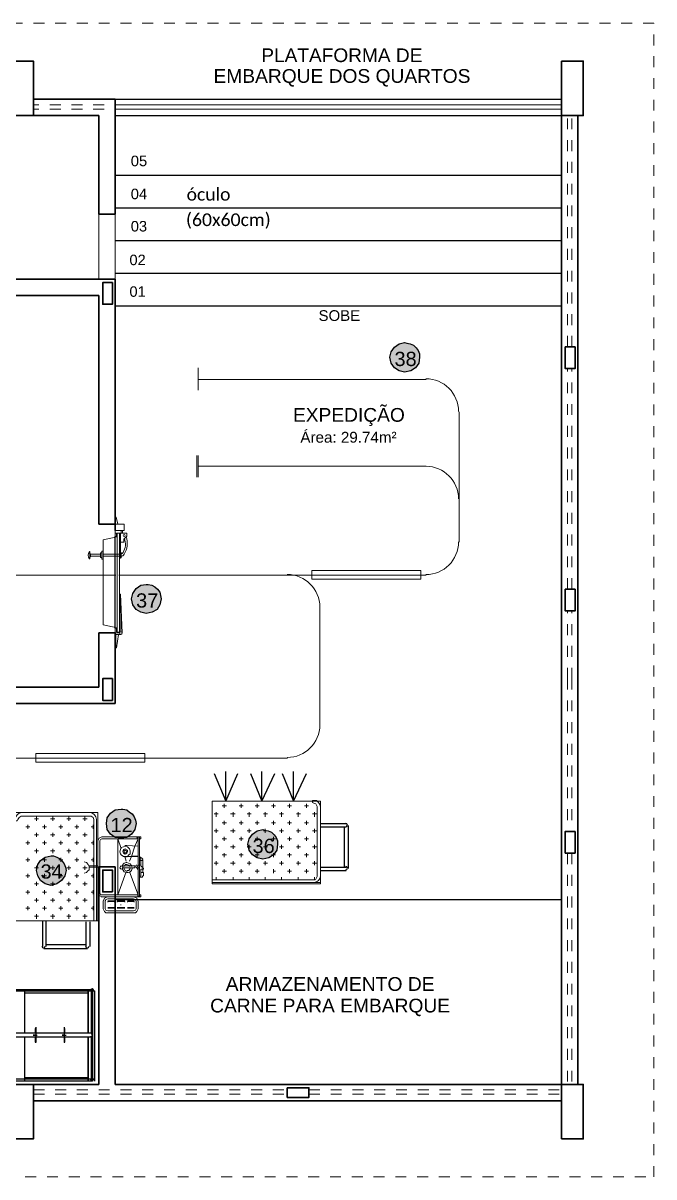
# Model space of a CAD drawing. Header units: millimetres. Extents: x 208330 to 208484, y 9278571 to 9278607.
# Drawn here: x 208419.1 to 208424.89, y 9278572.86 to 9278583.47 of the extents above; entities that cross this region are included whole.
import ezdxf

# ---------------------------------------------------------------- set-up
doc = ezdxf.new("R2010")
doc.units = ezdxf.units.MM
doc.header["$LTSCALE"] = 0.2
doc.header["$MEASUREMENT"] = 0
doc.linetypes.add('Dashed', pattern=[0.75, 0.5, -0.25])
doc.layers.add('A-COTAS', color=7, linetype='Continuous', lineweight=5, true_color=0xc70000)
for name, color, linetype, true_color in [('A-EQUIPAMENTOS', 7, 'Continuous', 0x7d7d7d), ('PDF_equip 1020', 7, 'Continuous', 0x7a7a7a), ('PDF_EQUIPAMENTOS', 7, 'Continuous', 0x7a7a7a), ('PDF_equipamentos inox', 7, 'Continuous', 0x7a7a7a), ('PDF_EquipInox', 7, 'Continuous', 0x7a7a7a)]:
    doc.layers.add(name, color=color, linetype=linetype, true_color=true_color)
for name, color, linetype, lineweight in [('A-ESQ-PORTAS', 2, 'Continuous', 18), ('A-ESTRUTURA', 164, 'Continuous', 30), ('A-PAREDE', 5, 'Continuous', 30), ('A-VISTA03', 3, 'Continuous', 9), ('A_PROJEÇÃO', 7, 'Dashed', 9)]:
    doc.layers.add(name, color=color, linetype=linetype, lineweight=lineweight)
doc.layers.add('A-PISO', color=251, linetype='Continuous')
doc.layers.add('PDF_Text', color=7, linetype='Continuous')
doc.styles.add('PDF Arial', font='arial.ttf')
doc.styles.add('PDF Calibri', font='calibri.ttf')

# ---------------------------------------------------------------- blocks, each defined once
blk = doc.blocks.new('porta frigorífica')
for p, q in [((-0.2351, 0.1018), (-0.2351, 0.1006)), ((-0.2351, 0.1006), (-0.1794, 0.1006)), ((-0.2192, 0.1006), (-0.2192, 0.0958)), ((-0.2192, 0.0958), (-0.1952, 0.0958)), ((-0.2148, 0.0958), (-0.2148, 0.0192)), ((-0.1995, 0.0958), (-0.1995, 0.0192)), ((-0.1952, 0.1006), (-0.1952, 0.0958)), ((-0.1794, 0.1019), (-0.1794, 0.1006)), ((-0.3256, 0), (0.3256, 0)), ((-0.2378, 0.0096), (-0.1766, 0.0096)), ((-0.2378, 0.0096), (-0.2378, 0)), ((-0.2252, 0.0192), (-0.1892, 0.0192)), ((-0.2252, 0.0192), (-0.2252, 0.0096)), ((-0.2148, 0), (-0.2148, -0.1344)), ((-0.1995, 0), (-0.1995, -0.1344)), ((-0.1892, 0.0192), (-0.1892, 0.0096)), ((-0.1766, 0.0096), (-0.1766, 0)), ((0.3256, 0), (0.349, -0.108)), ((-0.3256, 0), (-0.3488, -0.108)), ((-0.4991, -0.09), (-0.3962, -0.09)), ((-0.4991, -0.0996), (-0.4991, -0.09)), ((-0.4991, -0.0966), (-0.3962, -0.0966)), ((-0.4991, -0.0996), (-0.4442, -0.114)), ((-0.4442, -0.0966), (-0.4442, -0.1621)), ((-0.4442, -0.1621), (-0.3962, -0.1621)), ((-0.3962, -0.09), (-0.3962, -0.1621)), ((-0.3962, -0.0924), (0.3872, -0.0924)), ((-0.3962, -0.138), (-0.3776, -0.138)), ((-0.3962, -0.15), (-0.3776, -0.15)), ((-0.3777, -0.094), (-0.35, -0.094)), ((-0.3777, -0.094), (-0.3777, -0.1036)), ((-0.3777, -0.1036), (-0.35, -0.1036)), ((-0.3777, -0.108), (0.3825, -0.108)), ((-0.3777, -0.108), (-0.3777, -0.12)), ((-0.3776, -0.126), (-0.3776, -0.1824)), ((-0.3776, -0.126), (-0.2148, -0.126)), ((-0.3776, -0.1344), (-0.1856, -0.1344)), ((-0.3717, -0.126), (0.3765, -0.126)), ((-0.3313, -0.1584), (-0.3536, -0.1824)), ((-0.35, -0.09), (0.35, -0.09)), ((-0.35, -0.094), (-0.35, -0.1036)), ((-0.3313, -0.1584), (-0.3073, -0.1584)), ((-0.3073, -0.1344), (-0.3073, -0.1584)), ((-0.2294, -0.1344), (-0.2294, -0.138)), ((-0.2294, -0.138), (-0.1874, -0.138)), ((-0.1995, -0.126), (-0.1856, -0.126)), ((-0.1874, -0.1344), (-0.1874, -0.138)), ((-0.1856, -0.126), (-0.1856, -0.1344)), ((0.0905, -0.1275), (0.3854, -0.1275)), ((0.0905, -0.1275), (0.0905, -0.1334)), ((0.0905, -0.1334), (0.3869, -0.1467)), ((0.0905, -0.1334), (0.3787, -0.137)), ((0.3516, -0.094), (0.3516, -0.1036)), ((0.3516, -0.094), (0.3793, -0.094)), ((0.3516, -0.1036), (0.3793, -0.1036)), ((0.3825, -0.108), (0.3825, -0.12)), ((0.3872, -0.0924), (0.3872, -0.1268)), ((0.3872, -0.0924), (0.5009, -0.0924)), ((0.3984, -0.0984), (0.3984, -0.1387)), ((0.3984, -0.0984), (0.5009, -0.0984)), ((0.3984, -0.1183), (0.5009, -0.102)), ((0.5009, -0.102), (0.5009, -0.0924)), ((-0.3776, -0.1824), (-0.3536, -0.1824))]:
    blk.add_line(p, q)
for centre, radius in [((-0.3576, -0.1624), 0.00759), ((0.3886, -0.1369), 0.00995)]:
    blk.add_circle(centre, radius)
for centre, radius, start, end in [((-0.2327, 0.1018), 0.0024, 126.76665, 180), ((-0.2072, 0.0676), 0.045, 53.49204, 126.76665), ((-0.1818, 0.1019), 0.0024, 0, 53.49204), ((-0.3717, -0.12), 0.006, 180, 270), ((-0.2988, -0.0269), 0.1587, 251.5563, 302.08156), ((-0.2935, -0.0484), 0.1232, 249.60924, 301.73496), ((-0.2372, -0.1348), 0.0203, 294.8844, 349.35023), ((-0.2271, -0.1342), 0.0299, 294.8844, 352.7905), ((0.3765, -0.12), 0.006, 270, 0)]:
    blk.add_arc(centre, radius, start, end)
blk = doc.blocks.new('PILARETES')
at = {"layer": 'A-ESTRUTURA'}
for points in [[(-20.945, -2.035), (-20.855, -2.035), (-20.855, -2.235), (-20.945, -2.235)], [(-25.195, -2.626), (-25.105, -2.626), (-25.105, -2.826), (-25.195, -2.826)], [(-25.195, -4.853), (-25.105, -4.853), (-25.105, -5.053), (-25.195, -5.053)], [(-20.945, -5.675), (-20.855, -5.675), (-20.855, -5.875), (-20.945, -5.875)], [(-25.195, -7.079), (-25.105, -7.079), (-25.105, -7.279), (-25.195, -7.279)], [(-20.945, -7.635), (-20.855, -7.635), (-20.855, -7.435), (-20.945, -7.435)], [(-22.55, -9.435), (-22.55, -9.525), (-22.75, -9.525), (-22.75, -9.435)]]:
    blk.add_lwpolyline(points, close=True, dxfattribs=at)
blk = doc.blocks.new('galpao')
at = {"layer": 'A-EQUIPAMENTOS'}
blk.add_lwpolyline([(208300.913, 9278575.411), (208305.013, 9278575.411)], dxfattribs=at)
at = {"layer": 'A-ESTRUTURA'}
for points in [[(208299.963, 9278583.116), (208299.963, 9278582.616), (208300.163, 9278582.616), (208300.163, 9278583.116)], [(208305.013, 9278583.116), (208305.013, 9278582.616), (208305.213, 9278582.616), (208305.213, 9278583.116)], [(208299.963, 9278573.211), (208299.963, 9278573.711), (208300.163, 9278573.711), (208300.163, 9278573.211)], [(208305.013, 9278573.211), (208305.013, 9278573.711), (208305.213, 9278573.711), (208305.213, 9278573.211)]]:
    blk.add_lwpolyline(points, close=True, dxfattribs=at)
at = {"layer": 'A-PAREDE'}
for p, q in [((208300.913, 9278582.766), (208300.163, 9278582.766)), ((208300.913, 9278582.766), (208300.913, 9278582.616)), ((208300.763, 9278582.616), (208300.163, 9278582.616)), ((208300.763, 9278581.711), (208300.763, 9278582.616)), ((208300.913, 9278581.711), (208300.913, 9278582.616)), ((208300.913, 9278582.616), (208300.913, 9278582.616)), ((208305.013, 9278573.711), (208305.013, 9278582.616)), ((208305.163, 9278573.711), (208305.163, 9278582.616)), ((208300.763, 9278581.711), (208300.913, 9278581.711)), ((208300.913, 9278581.111), (208297.963, 9278581.111)), ((208300.913, 9278578.861), (208300.913, 9278581.111)), ((208300.763, 9278580.961), (208297.963, 9278580.961)), ((208300.763, 9278578.861), (208300.763, 9278580.961)), ((208300.913, 9278578.861), (208300.763, 9278578.861)), ((208300.763, 9278577.361), (208300.763, 9278577.861)), ((208300.913, 9278577.861), (208300.763, 9278577.861)), ((208300.913, 9278577.211), (208300.913, 9278577.861)), ((208300.763, 9278577.361), (208297.963, 9278577.361)), ((208300.913, 9278577.211), (208295.888, 9278577.211)), ((208300.763, 9278573.711), (208300.763, 9278575.711)), ((208300.913, 9278575.711), (208300.763, 9278575.711)), ((208300.913, 9278573.711), (208300.913, 9278575.711)), ((208300.763, 9278573.711), (208300.163, 9278573.711)), ((208305.013, 9278573.711), (208300.913, 9278573.711)), ((208305.013, 9278573.561), (208300.163, 9278573.561))]:
    blk.add_line(p, q, dxfattribs=at)
at = {"layer": 'A-PISO'}
for p, q in [((208300.913, 9278582.766), (208305.013, 9278582.766)), ((208300.913, 9278582.616), (208305.013, 9278582.616)), ((208300.913, 9278582.068), (208305.013, 9278582.068)), ((208300.913, 9278581.768), (208305.013, 9278581.768)), ((208300.913, 9278581.468), (208305.013, 9278581.468)), ((208300.913, 9278581.168), (208305.013, 9278581.168)), ((208300.913, 9278580.868), (208305.013, 9278580.868))]:
    blk.add_line(p, q, dxfattribs=at)
at = {"layer": 'A-VISTA03'}
for p, q in [((208300.763, 9278581.111), (208300.763, 9278581.711)), ((208300.913, 9278581.111), (208300.913, 9278581.711))]:
    blk.add_line(p, q, dxfattribs=at)
blk.add_lwpolyline([(208305.013, 9278582.716), (208300.913, 9278582.716), (208300.913, 9278582.676), (208305.013, 9278582.676)], close=True, dxfattribs=at)
at = {"layer": 'A_PROJEÇÃO'}
for p, q in [((208305.013, 9278582.716), (208300.163, 9278582.716)), ((208305.013, 9278582.676), (208300.163, 9278582.676)), ((208305.068, 9278580.49), (208305.068, 9278582.616)), ((208305.108, 9278580.49), (208305.108, 9278582.616)), ((208305.068, 9278578.264), (208305.068, 9278580.29)), ((208305.108, 9278578.264), (208305.108, 9278580.29)), ((208305.068, 9278577.441), (208305.068, 9278578.064)), ((208305.108, 9278577.441), (208305.108, 9278578.064)), ((208305.068, 9278577.441), (208305.068, 9278576.037)), ((208305.108, 9278577.441), (208305.108, 9278576.037)), ((208305.068, 9278575.837), (208305.068, 9278573.711)), ((208305.108, 9278575.837), (208305.108, 9278573.711)), ((208300.163, 9278573.661), (208302.494, 9278573.661)), ((208300.163, 9278573.621), (208302.494, 9278573.621)), ((208302.694, 9278573.661), (208305.013, 9278573.661)), ((208302.694, 9278573.621), (208305.013, 9278573.621))]:
    blk.add_line(p, q, dxfattribs=at)
blk.add_lwpolyline([(208305.863, 9278583.466), (208279.288, 9278583.466), (208279.288, 9278572.861), (208305.863, 9278572.861)], close=True, dxfattribs=at)
at = {"layer": 'A-COTAS', "xscale": -1}
blk.add_blockref('PILARETES', (208279.944, 9278583.116), dxfattribs=at)
at = {"layer": 'A-ESQ-PORTAS', "xscale": -1.200000000000003, "yscale": 1.200000000000003, "zscale": 1.2, "rotation": 90}
blk.add_blockref('porta frigorífica', (208300.802, 9278578.326), dxfattribs=at)
blk = doc.blocks.new('ARQ GALPAO TGOV')
at = {"layer": 'PDF_Text', "true_color": 0xed1f24}
h = blk.add_hatch(color=240, dxfattribs=at)
h.dxf.hatch_style = 1
h.paths.add_polyline_path([(-11.765, -4.352), (-11.771, -4.408), (-11.802, -4.451), (-11.845, -4.482), (-11.895, -4.488), (-11.951, -4.482), (-11.994, -4.451), (-12.025, -4.408), (-12.031, -4.352), (-12.025, -4.303), (-11.994, -4.26), (-11.951, -4.235), (-11.895, -4.223), (-11.883, -4.223), (-11.845, -4.229), (-11.821, -4.247), (-11.796, -4.266), (-11.777, -4.291), (-11.765, -4.321)])
h.paths.add_polyline_path([(-9.779, -1.199), (-9.791, -1.255), (-9.816, -1.298), (-9.859, -1.323), (-9.915, -1.335), (-9.964, -1.323), (-10.008, -1.298), (-10.039, -1.255), (-10.051, -1.199), (-10.039, -1.15), (-10.008, -1.107), (-9.964, -1.076), (-9.915, -1.07), (-9.896, -1.07), (-9.865, -1.076), (-9.835, -1.094), (-9.81, -1.113), (-9.797, -1.138), (-9.785, -1.168)])
h.paths.add_polyline_path([(-8.847, -3.932), (-8.859, -3.981), (-8.884, -4.025), (-8.927, -4.056), (-8.983, -4.068), (-9.032, -4.056), (-9.076, -4.025), (-9.107, -3.981), (-9.119, -3.932), (-9.107, -3.876), (-9.076, -3.839), (-9.032, -3.808), (-8.983, -3.796), (-8.964, -3.796), (-8.934, -3.808), (-8.903, -3.821), (-8.878, -3.839), (-8.859, -3.87), (-8.847, -3.895)])
h.paths.add_polyline_path([(-7.734, -3.029), (-7.747, -3.079), (-7.777, -3.122), (-7.821, -3.153), (-7.87, -3.165), (-7.926, -3.153), (-7.969, -3.122), (-7.994, -3.079), (-8.006, -3.029), (-7.994, -2.974), (-7.969, -2.937), (-7.926, -2.906), (-7.87, -2.893), (-7.852, -2.893), (-7.821, -2.906), (-7.796, -2.918), (-7.771, -2.937), (-7.753, -2.968), (-7.74, -2.998)])
h.paths.add_polyline_path([(-7.073, -2.522), (-7.085, -2.572), (-7.11, -2.615), (-7.153, -2.646), (-7.209, -2.658), (-7.264, -2.646), (-7.301, -2.615), (-7.332, -2.572), (-7.345, -2.522), (-7.332, -2.473), (-7.301, -2.43), (-7.264, -2.399), (-7.209, -2.386), (-7.19, -2.386), (-7.159, -2.399), (-7.128, -2.411), (-7.11, -2.436), (-7.091, -2.461), (-7.079, -2.492)])
h.paths.add_polyline_path([(-6.522, -1.323), (-6.529, -1.372), (-6.56, -1.416), (-6.603, -1.447), (-6.658, -1.459), (-6.708, -1.447), (-6.751, -1.416), (-6.782, -1.372), (-6.794, -1.323), (-6.782, -1.267), (-6.751, -1.224), (-6.708, -1.199), (-6.658, -1.187), (-6.64, -1.187), (-6.609, -1.193), (-6.578, -1.212), (-6.553, -1.23), (-6.535, -1.261), (-6.522, -1.286)])
h.paths.add_polyline_path([(-6.226, -2.102), (-6.238, -2.158), (-6.263, -2.201), (-6.306, -2.232), (-6.362, -2.238), (-6.411, -2.232), (-6.454, -2.201), (-6.485, -2.158), (-6.498, -2.102), (-6.485, -2.053), (-6.454, -2.009), (-6.411, -1.985), (-6.362, -1.972), (-6.343, -1.972), (-6.312, -1.978), (-6.281, -1.997), (-6.257, -2.015), (-6.238, -2.04), (-6.226, -2.071)])
h.paths.add_polyline_path([(-5.453, -1.638), (-5.459, -1.694), (-5.49, -1.737), (-5.533, -1.762), (-5.589, -1.774), (-5.638, -1.762), (-5.682, -1.737), (-5.713, -1.694), (-5.719, -1.638), (-5.713, -1.589), (-5.682, -1.546), (-5.638, -1.515), (-5.589, -1.502), (-5.57, -1.509), (-5.539, -1.515), (-5.509, -1.527), (-5.484, -1.552), (-5.465, -1.577), (-5.453, -1.607)])
h.paths.add_polyline_path([(-6.127, -4.117), (-6.133, -4.167), (-6.164, -4.21), (-6.207, -4.241), (-6.263, -4.253), (-6.312, -4.241), (-6.356, -4.21), (-6.386, -4.167), (-6.399, -4.117), (-6.386, -4.068), (-6.356, -4.025), (-6.312, -3.994), (-6.263, -3.981), (-6.244, -3.981), (-6.213, -3.994), (-6.182, -4.006), (-6.158, -4.031), (-6.139, -4.056), (-6.127, -4.087)])
h.paths.add_polyline_path([(-4.099, -3.697), (-4.111, -3.753), (-4.142, -3.796), (-4.185, -3.821), (-4.235, -3.833), (-4.291, -3.821), (-4.334, -3.796), (-4.365, -3.753), (-4.371, -3.697), (-4.365, -3.648), (-4.334, -3.604), (-4.291, -3.573), (-4.235, -3.561), (-4.223, -3.567), (-4.185, -3.573), (-4.161, -3.586), (-4.136, -3.611), (-4.117, -3.635), (-4.105, -3.666)])
h.paths.add_polyline_path([(-2.949, -2.93), (-2.955, -2.986), (-2.986, -3.029), (-3.029, -3.06), (-3.085, -3.066), (-3.134, -3.06), (-3.178, -3.029), (-3.209, -2.986), (-3.221, -2.93), (-3.209, -2.881), (-3.178, -2.838), (-3.134, -2.813), (-3.085, -2.801), (-3.066, -2.801), (-3.036, -2.807), (-3.005, -2.825), (-2.98, -2.844), (-2.961, -2.869), (-2.949, -2.9)])
h.paths.add_polyline_path([(-3.122, -3.889), (-3.134, -3.944), (-3.159, -3.988), (-3.202, -4.012), (-3.258, -4.025), (-3.308, -4.012), (-3.351, -3.988), (-3.382, -3.944), (-3.394, -3.889), (-3.382, -3.839), (-3.351, -3.796), (-3.308, -3.765), (-3.258, -3.759), (-3.24, -3.759), (-3.209, -3.765), (-3.178, -3.777), (-3.153, -3.802), (-3.141, -3.827), (-3.128, -3.858)])
h.paths.add_polyline_path([(-1.768, -2.145), (-1.781, -2.195), (-1.805, -2.238), (-1.849, -2.269), (-1.904, -2.281), (-1.954, -2.269), (-1.997, -2.238), (-2.028, -2.195), (-2.04, -2.145), (-2.028, -2.09), (-1.997, -2.046), (-1.954, -2.022), (-1.904, -2.009), (-1.886, -2.009), (-1.855, -2.022), (-1.824, -2.034), (-1.799, -2.053), (-1.781, -2.083), (-1.774, -2.108)])
h.paths.add_polyline_path([(-0.519, -2.893), (-0.532, -2.949), (-0.556, -2.992), (-0.6, -3.023), (-0.655, -3.029), (-0.711, -3.023), (-0.754, -2.992), (-0.779, -2.949), (-0.791, -2.893), (-0.779, -2.844), (-0.754, -2.801), (-0.711, -2.776), (-0.655, -2.764), (-0.637, -2.764), (-0.606, -2.77), (-0.575, -2.788), (-0.556, -2.807), (-0.538, -2.832), (-0.526, -2.862)])
h.paths.add_polyline_path([(0.117, -2.924), (0.105, -2.98), (0.074, -3.023), (0.031, -3.048), (-0.019, -3.06), (-0.074, -3.048), (-0.117, -3.023), (-0.142, -2.98), (-0.155, -2.924), (-0.142, -2.875), (-0.117, -2.832), (-0.074, -2.801), (-0.019, -2.794), (0, -2.794), (0.031, -2.801), (0.056, -2.813), (0.08, -2.838), (0.099, -2.862), (0.111, -2.893)])
h.paths.add_polyline_path([(0.117, -2.257), (0.105, -2.306), (0.074, -2.349), (0.031, -2.38), (-0.019, -2.386), (-0.074, -2.38), (-0.117, -2.349), (-0.142, -2.306), (-0.155, -2.257), (-0.142, -2.201), (-0.117, -2.158), (-0.074, -2.133), (-0.019, -2.121), (0, -2.121), (0.031, -2.127), (0.056, -2.145), (0.08, -2.164), (0.099, -2.189), (0.111, -2.219)])
h.paths.add_polyline_path([(0.569, -1.07), (0.556, -1.125), (0.532, -1.168), (0.488, -1.193), (0.433, -1.206), (0.377, -1.193), (0.34, -1.168), (0.309, -1.125), (0.297, -1.07), (0.309, -1.02), (0.34, -0.977), (0.377, -0.946), (0.433, -0.94), (0.451, -0.94), (0.482, -0.946), (0.513, -0.964), (0.532, -0.983), (0.55, -1.008), (0.563, -1.039)])
h.paths.add_polyline_path([(1.28, -1.385), (1.274, -1.434), (1.243, -1.478), (1.199, -1.509), (1.144, -1.521), (1.094, -1.509), (1.051, -1.478), (1.02, -1.434), (1.008, -1.385), (1.02, -1.329), (1.051, -1.286), (1.094, -1.261), (1.144, -1.249), (1.162, -1.249), (1.193, -1.255), (1.224, -1.274), (1.249, -1.292), (1.267, -1.317), (1.28, -1.348)])
h.paths.add_polyline_path([(1.855, -1.651), (1.849, -1.706), (1.818, -1.75), (1.774, -1.774), (1.719, -1.787), (1.669, -1.774), (1.626, -1.75), (1.595, -1.706), (1.589, -1.651), (1.595, -1.601), (1.626, -1.558), (1.669, -1.527), (1.719, -1.515), (1.737, -1.521), (1.768, -1.527), (1.799, -1.539), (1.824, -1.564), (1.842, -1.589), (1.855, -1.62)])
h.paths.add_polyline_path([(2.856, -2.189), (2.844, -2.244), (2.813, -2.287), (2.77, -2.312), (2.72, -2.325), (2.665, -2.312), (2.621, -2.287), (2.59, -2.244), (2.584, -2.189), (2.59, -2.139), (2.621, -2.096), (2.665, -2.065), (2.72, -2.059), (2.733, -2.059), (2.77, -2.065), (2.794, -2.077), (2.819, -2.102), (2.838, -2.127), (2.85, -2.158)])
h.paths.add_polyline_path([(0.866, -4.074), (0.859, -4.13), (0.828, -4.173), (0.785, -4.204), (0.736, -4.21), (0.68, -4.204), (0.637, -4.173), (0.606, -4.13), (0.6, -4.074), (0.606, -4.025), (0.637, -3.981), (0.68, -3.951), (0.736, -3.944), (0.748, -3.944), (0.779, -3.951), (0.81, -3.969), (0.835, -3.988), (0.853, -4.012), (0.866, -4.043)])
h.paths.add_polyline_path([(-0.76, -4.031), (-0.773, -4.08), (-0.798, -4.124), (-0.841, -4.155), (-0.896, -4.161), (-0.952, -4.155), (-0.995, -4.124), (-1.02, -4.08), (-1.032, -4.031), (-1.02, -3.975), (-0.995, -3.932), (-0.952, -3.907), (-0.896, -3.895), (-0.878, -3.895), (-0.847, -3.901), (-0.816, -3.92), (-0.798, -3.938), (-0.779, -3.963), (-0.767, -3.994)])
h.paths.add_polyline_path([(1.904, -3.172), (1.898, -3.227), (1.867, -3.27), (1.824, -3.295), (1.768, -3.308), (1.719, -3.295), (1.675, -3.27), (1.645, -3.227), (1.632, -3.172), (1.645, -3.122), (1.675, -3.079), (1.719, -3.048), (1.768, -3.042), (1.787, -3.042), (1.818, -3.048), (1.849, -3.06), (1.873, -3.085), (1.892, -3.11), (1.904, -3.141)])
h.paths.add_polyline_path([(2.937, -3.19), (2.924, -3.24), (2.893, -3.283), (2.85, -3.314), (2.801, -3.32), (2.745, -3.314), (2.702, -3.283), (2.671, -3.24), (2.665, -3.19), (2.671, -3.134), (2.702, -3.091), (2.745, -3.066), (2.801, -3.054), (2.813, -3.054), (2.85, -3.06), (2.875, -3.079), (2.9, -3.097), (2.918, -3.122), (2.93, -3.153)])
h.paths.add_polyline_path([(4.136, -3.283), (4.13, -3.338), (4.099, -3.382), (4.056, -3.407), (4, -3.419), (3.951, -3.407), (3.907, -3.382), (3.876, -3.338), (3.864, -3.283), (3.876, -3.233), (3.907, -3.19), (3.951, -3.159), (4, -3.153), (4.019, -3.153), (4.049, -3.159), (4.08, -3.172), (4.105, -3.196), (4.124, -3.221), (4.136, -3.252)])
h.paths.add_polyline_path([(4.216, -2.485), (4.204, -2.541), (4.179, -2.584), (4.136, -2.609), (4.08, -2.621), (4.031, -2.609), (3.988, -2.584), (3.957, -2.541), (3.944, -2.485), (3.957, -2.436), (3.988, -2.393), (4.031, -2.362), (4.08, -2.355), (4.099, -2.355), (4.13, -2.362), (4.161, -2.374), (4.185, -2.399), (4.204, -2.424), (4.21, -2.454)])
h.paths.add_polyline_path([(3.505, -3.413), (3.493, -3.462), (3.462, -3.505), (3.419, -3.536), (3.369, -3.543), (3.314, -3.536), (3.27, -3.505), (3.246, -3.462), (3.233, -3.413), (3.246, -3.357), (3.27, -3.314), (3.314, -3.289), (3.369, -3.277), (3.388, -3.277), (3.419, -3.283), (3.444, -3.301), (3.468, -3.32), (3.487, -3.345), (3.499, -3.376)])
h.paths.add_polyline_path([(4.056, -3.981), (4.049, -4.037), (4.019, -4.08), (3.975, -4.111), (3.926, -4.117), (3.87, -4.111), (3.827, -4.08), (3.796, -4.037), (3.79, -3.981), (3.796, -3.932), (3.827, -3.889), (3.87, -3.858), (3.926, -3.852), (3.938, -3.852), (3.969, -3.858), (4, -3.876), (4.025, -3.895), (4.043, -3.92), (4.056, -3.951)])
h.paths.add_polyline_path([(4.717, -3.481), (4.705, -3.536), (4.674, -3.58), (4.631, -3.611), (4.581, -3.617), (4.526, -3.611), (4.482, -3.58), (4.451, -3.536), (4.445, -3.481), (4.451, -3.431), (4.482, -3.388), (4.526, -3.363), (4.581, -3.351), (4.594, -3.351), (4.631, -3.357), (4.655, -3.376), (4.68, -3.394), (4.699, -3.419), (4.711, -3.45)])
h.paths.add_polyline_path([(5.509, -3.957), (5.502, -4.006), (5.471, -4.049), (5.428, -4.08), (5.373, -4.087), (5.323, -4.08), (5.28, -4.049), (5.249, -4.006), (5.236, -3.957), (5.249, -3.901), (5.28, -3.858), (5.323, -3.833), (5.373, -3.821), (5.391, -3.821), (5.422, -3.827), (5.453, -3.845), (5.478, -3.864), (5.496, -3.889), (5.509, -3.92)])
h.paths.add_polyline_path([(5.539, -2.825), (5.527, -2.881), (5.502, -2.924), (5.459, -2.955), (5.403, -2.961), (5.354, -2.955), (5.311, -2.924), (5.28, -2.881), (5.267, -2.825), (5.28, -2.776), (5.311, -2.733), (5.354, -2.702), (5.403, -2.696), (5.422, -2.696), (5.453, -2.702), (5.484, -2.72), (5.509, -2.739), (5.521, -2.764), (5.533, -2.794)])
h.paths.add_polyline_path([(7.029, -3.666), (7.023, -3.722), (6.992, -3.765), (6.949, -3.79), (6.9, -3.802), (6.844, -3.79), (6.801, -3.765), (6.77, -3.722), (6.764, -3.666), (6.77, -3.617), (6.801, -3.573), (6.844, -3.543), (6.9, -3.536), (6.912, -3.536), (6.943, -3.543), (6.974, -3.555), (6.998, -3.58), (7.017, -3.604), (7.029, -3.635)])
h.paths.add_polyline_path([(7.74, -2.362), (7.728, -2.411), (7.697, -2.454), (7.654, -2.485), (7.604, -2.498), (7.549, -2.485), (7.505, -2.454), (7.481, -2.411), (7.468, -2.362), (7.481, -2.306), (7.505, -2.269), (7.549, -2.238), (7.604, -2.226), (7.623, -2.226), (7.654, -2.238), (7.679, -2.25), (7.703, -2.275), (7.722, -2.3), (7.734, -2.331)])
h.paths.add_polyline_path([(6.794, -1.904), (6.782, -1.954), (6.757, -1.997), (6.714, -2.028), (6.658, -2.04), (6.609, -2.028), (6.566, -1.997), (6.535, -1.954), (6.522, -1.904), (6.535, -1.849), (6.566, -1.805), (6.609, -1.781), (6.658, -1.768), (6.677, -1.768), (6.708, -1.774), (6.739, -1.793), (6.764, -1.811), (6.782, -1.842), (6.794, -1.867)])
h.paths.add_polyline_path([(8.383, -1.929), (8.371, -1.985), (8.34, -2.028), (8.297, -2.059), (8.247, -2.065), (8.192, -2.059), (8.148, -2.028), (8.117, -1.985), (8.111, -1.929), (8.117, -1.879), (8.148, -1.836), (8.192, -1.805), (8.247, -1.799), (8.26, -1.799), (8.297, -1.805), (8.322, -1.824), (8.346, -1.842), (8.365, -1.867), (8.377, -1.898)])
h.paths.add_polyline_path([(9.682, -2.121), (9.675, -2.176), (9.645, -2.219), (9.601, -2.244), (9.546, -2.257), (9.496, -2.244), (9.453, -2.219), (9.422, -2.176), (9.41, -2.121), (9.422, -2.071), (9.453, -2.028), (9.496, -1.997), (9.546, -1.985), (9.564, -1.991), (9.595, -1.997), (9.626, -2.009), (9.651, -2.034), (9.669, -2.059), (9.682, -2.09)])
h.paths.add_polyline_path([(-2.481, -1.546), (-2.487, -1.601), (-2.518, -1.645), (-2.561, -1.669), (-2.617, -1.682), (-2.666, -1.669), (-2.709, -1.645), (-2.74, -1.601), (-2.753, -1.546), (-2.74, -1.496), (-2.709, -1.453), (-2.666, -1.422), (-2.617, -1.41), (-2.598, -1.416), (-2.567, -1.422), (-2.536, -1.434), (-2.512, -1.459), (-2.493, -1.484), (-2.481, -1.515)])
h.paths.add_polyline_path([(8.612, 0.136), (8.6, 0.08), (8.575, 0.037), (8.532, 0.012), (8.476, 0), (8.427, 0.012), (8.383, 0.037), (8.352, 0.08), (8.34, 0.136), (8.352, 0.185), (8.383, 0.229), (8.427, 0.26), (8.476, 0.266), (8.495, 0.266), (8.526, 0.26), (8.556, 0.247), (8.581, 0.223), (8.6, 0.198), (8.606, 0.167)])
h.paths.add_polyline_path([(10.986, 2.355), (10.98, 2.3), (10.949, 2.257), (10.906, 2.232), (10.85, 2.219), (10.801, 2.232), (10.757, 2.257), (10.726, 2.3), (10.714, 2.355), (10.726, 2.405), (10.757, 2.448), (10.801, 2.479), (10.85, 2.492), (10.869, 2.485), (10.9, 2.479), (10.93, 2.467), (10.955, 2.442), (10.974, 2.417), (10.986, 2.386)])
h.paths.add_polyline_path([(-4.192, -2.343), (-4.204, -2.399), (-4.229, -2.442), (-4.272, -2.473), (-4.328, -2.479), (-4.383, -2.473), (-4.42, -2.442), (-4.451, -2.399), (-4.464, -2.343), (-4.451, -2.294), (-4.42, -2.25), (-4.383, -2.219), (-4.328, -2.213), (-4.309, -2.213), (-4.278, -2.219), (-4.247, -2.238), (-4.229, -2.257), (-4.21, -2.281), (-4.198, -2.312)])
h.paths.add_polyline_path([(-10.665, -2.458), (-10.677, -2.513), (-10.708, -2.556), (-10.751, -2.581), (-10.801, -2.594), (-10.856, -2.581), (-10.9, -2.556), (-10.93, -2.513), (-10.937, -2.458), (-10.93, -2.408), (-10.9, -2.365), (-10.856, -2.334), (-10.801, -2.321), (-10.788, -2.328), (-10.751, -2.334), (-10.726, -2.346), (-10.702, -2.371), (-10.683, -2.396), (-10.671, -2.427)])
h.paths.add_polyline_path([(-9.682, -2.569), (-9.694, -2.618), (-9.719, -2.662), (-9.762, -2.692), (-9.818, -2.705), (-9.873, -2.692), (-9.917, -2.662), (-9.941, -2.618), (-9.954, -2.569), (-9.941, -2.513), (-9.917, -2.47), (-9.873, -2.445), (-9.818, -2.433), (-9.799, -2.433), (-9.768, -2.445), (-9.737, -2.458), (-9.719, -2.476), (-9.7, -2.507), (-9.688, -2.532)])
h.paths.add_polyline_path([(-11.666, -3.026), (-11.679, -3.076), (-11.709, -3.119), (-11.753, -3.15), (-11.802, -3.162), (-11.858, -3.15), (-11.901, -3.119), (-11.926, -3.076), (-11.938, -3.026), (-11.926, -2.971), (-11.901, -2.934), (-11.858, -2.903), (-11.802, -2.89), (-11.784, -2.89), (-11.753, -2.903), (-11.728, -2.915), (-11.703, -2.934), (-11.685, -2.964), (-11.672, -2.995)])
h.paths.add_polyline_path([(-4.68, -1.626), (-4.686, -1.682), (-4.717, -1.725), (-4.76, -1.75), (-4.816, -1.762), (-4.866, -1.75), (-4.909, -1.725), (-4.94, -1.682), (-4.946, -1.626), (-4.94, -1.577), (-4.909, -1.533), (-4.866, -1.502), (-4.816, -1.49), (-4.798, -1.496), (-4.767, -1.502), (-4.736, -1.515), (-4.711, -1.539), (-4.692, -1.564), (-4.68, -1.595)])
h.paths.add_polyline_path([(-8.241, 0.223), (-8.247, 0.167), (-8.278, 0.13), (-8.322, 0.099), (-8.377, 0.087), (-8.427, 0.099), (-8.47, 0.13), (-8.501, 0.167), (-8.513, 0.223), (-8.501, 0.272), (-8.47, 0.315), (-8.427, 0.346), (-8.377, 0.359), (-8.359, 0.352), (-8.328, 0.346), (-8.297, 0.334), (-8.272, 0.309), (-8.254, 0.284), (-8.241, 0.253)])
at = {"layer": 'PDF_equip 1020', "lineweight": 9}
blk.add_lwpolyline([(7.462, -1.286), (8.464, -1.286), (8.464, -1.366), (7.462, -1.366)], close=True, dxfattribs=at)
at = {"layer": 'PDF_EQUIPAMENTOS', "lineweight": 5}
for points in [[(8.952, 2.257), (8.952, 2.053)], [(11.048, 2.151), (8.958, 2.151)], [(11.351, 0.655), (11.351, 1.855)], [(8.94, 1.453), (8.94, 1.255)], [(8.952, 1.453), (8.952, 1.255)], [(11.048, 1.354), (8.958, 1.354)], [(8.198, 0.352), (6.529, 0.352)], [(8.223, 0.352), (9.774, 0.352), (11.048, 0.352)], [(10.071, -1.026), (10.071, 0.056)], [(7.172, -1.329), (9.774, -1.329)], [(9.082, -2.448), (10.015, -2.448), (10.034, -2.442), (10.046, -2.417), (10.046, -1.774), (10.034, -1.75), (10.015, -1.743), (10.003, -1.737), (10.003, -1.731), (10.003, -1.719), (10.015, -1.719), (10.04, -1.719), (10.059, -1.737), (10.071, -1.756), (10.077, -1.781)], [(10.077, -2.485), (9.082, -2.485), (9.082, -1.725)], [(10.003, -1.725), (9.082, -1.725), (10.077, -1.725), (10.077, -1.762)], [(10.034, -1.725), (10.077, -1.725), (10.077, -2.485), (9.088, -2.485)], [(9.212, -1.768), (9.175, -1.768)], [(9.193, -1.787), (9.193, -1.75)], [(9.366, -1.768), (9.329, -1.768)], [(9.348, -1.787), (9.348, -1.75)], [(9.515, -1.768), (9.478, -1.768)], [(9.496, -1.787), (9.496, -1.75)], [(9.663, -1.768), (9.626, -1.768)], [(9.645, -1.787), (9.645, -1.75)], [(9.811, -1.768), (9.774, -1.768)], [(9.793, -1.787), (9.793, -1.75)], [(9.966, -1.768), (9.929, -1.768)], [(9.947, -1.787), (9.947, -1.75)], [(7.271, -1.873), (7.271, -1.83), (8.031, -1.83), (8.031, -2.819)], [(8.031, -1.83), (8.031, -2.825), (7.271, -2.825)], [(7.994, -2.825), (7.994, -1.892), (7.988, -1.873), (7.969, -1.861), (7.326, -1.861), (7.308, -1.873), (7.295, -1.892), (7.289, -1.904), (7.283, -1.904), (7.277, -1.904), (7.271, -1.892), (7.277, -1.867), (7.289, -1.849), (7.308, -1.836), (7.332, -1.83)], [(7.487, -1.886), (7.45, -1.886)], [(7.468, -1.904), (7.468, -1.867)], [(7.635, -1.886), (7.598, -1.886)], [(7.617, -1.904), (7.617, -1.867)], [(7.784, -1.886), (7.747, -1.886)], [(7.765, -1.904), (7.765, -1.867)], [(7.932, -1.886), (7.895, -1.886)], [(7.913, -1.904), (7.913, -1.867)], [(8.019, -1.892), (8.012, -1.867), (8, -1.849), (7.981, -1.836), (7.957, -1.83)], [(8.019, -1.83), (7.988, -1.83)], [(8.019, -1.892), (8.019, -2.819), (8.019, -1.892)], [(9.138, -1.842), (9.1, -1.842)], [(9.119, -1.867), (9.119, -1.824)], [(9.193, -1.941), (9.193, -1.904)], [(9.292, -1.842), (9.249, -1.842)], [(9.274, -1.867), (9.274, -1.824)], [(9.348, -1.941), (9.348, -1.904)], [(9.441, -1.842), (9.403, -1.842)], [(9.422, -1.867), (9.422, -1.824)], [(9.496, -1.941), (9.496, -1.904)], [(9.589, -1.842), (9.552, -1.842)], [(9.57, -1.867), (9.57, -1.824)], [(9.645, -1.941), (9.645, -1.904)], [(9.737, -1.842), (9.7, -1.842)], [(9.719, -1.867), (9.719, -1.824)], [(9.793, -1.941), (9.793, -1.904)], [(9.892, -1.842), (9.855, -1.842)], [(9.873, -1.867), (9.873, -1.824)], [(9.947, -1.941), (9.947, -1.904)], [(10.04, -1.842), (10.003, -1.842)], [(10.022, -1.867), (10.022, -1.824)], [(7.407, -1.96), (7.369, -1.96)], [(7.388, -1.978), (7.388, -1.941)], [(7.561, -1.96), (7.524, -1.96)], [(7.543, -1.978), (7.543, -1.941)], [(7.709, -1.96), (7.672, -1.96)], [(7.691, -1.978), (7.691, -1.941)], [(7.858, -1.96), (7.821, -1.96)], [(7.839, -1.978), (7.839, -1.941)], [(7.994, -1.96), (7.969, -1.96)], [(7.988, -1.978), (7.988, -1.941)], [(9.138, -1.997), (9.1, -1.997)], [(9.119, -2.015), (9.119, -1.978)], [(9.212, -1.923), (9.175, -1.923)], [(9.292, -1.997), (9.249, -1.997)], [(9.274, -2.015), (9.274, -1.978)], [(9.366, -1.923), (9.329, -1.923)], [(9.441, -1.997), (9.403, -1.997)], [(9.422, -2.015), (9.422, -1.978)], [(9.515, -1.923), (9.478, -1.923)], [(9.589, -1.997), (9.552, -1.997)], [(9.57, -2.015), (9.57, -1.978)], [(9.663, -1.923), (9.626, -1.923)], [(9.737, -1.997), (9.7, -1.997)], [(9.719, -2.015), (9.719, -1.978)], [(9.811, -1.923), (9.774, -1.923)], [(9.892, -1.997), (9.855, -1.997)], [(9.873, -2.015), (9.873, -1.978)], [(9.966, -1.923), (9.929, -1.923)], [(10.04, -1.997), (10.003, -1.997)], [(10.022, -2.015), (10.022, -1.978)], [(7.407, -2.108), (7.369, -2.108)], [(7.388, -2.127), (7.388, -2.09)], [(7.487, -2.034), (7.45, -2.034)], [(7.468, -2.053), (7.468, -2.015)], [(7.561, -2.108), (7.524, -2.108)], [(7.543, -2.127), (7.543, -2.09)], [(7.635, -2.034), (7.598, -2.034)], [(7.617, -2.053), (7.617, -2.015)], [(7.709, -2.108), (7.672, -2.108)], [(7.691, -2.127), (7.691, -2.09)], [(7.784, -2.034), (7.747, -2.034)], [(7.765, -2.053), (7.765, -2.015)], [(7.858, -2.108), (7.821, -2.108)], [(7.839, -2.127), (7.839, -2.09)], [(7.932, -2.034), (7.895, -2.034)], [(7.913, -2.053), (7.913, -2.015)], [(7.994, -2.108), (7.969, -2.108)], [(7.988, -2.127), (7.988, -2.09)], [(8.019, -2.102), (8.019, -2.059)], [(8.049, -2.158), (8.049, -2.108)], [(9.212, -2.071), (9.175, -2.071)], [(9.193, -2.09), (9.193, -2.053)], [(9.366, -2.071), (9.329, -2.071)], [(9.348, -2.09), (9.348, -2.053)], [(9.515, -2.071), (9.478, -2.071)], [(9.496, -2.09), (9.496, -2.053)], [(9.663, -2.071), (9.626, -2.071)], [(9.645, -2.09), (9.645, -2.053)], [(9.811, -2.071), (9.774, -2.071)], [(9.793, -2.09), (9.793, -2.053)], [(9.966, -2.071), (9.929, -2.071)], [(9.947, -2.09), (9.947, -2.053)], [(7.487, -2.182), (7.45, -2.182)], [(7.468, -2.201), (7.468, -2.164)], [(7.635, -2.182), (7.598, -2.182)], [(7.617, -2.201), (7.617, -2.164)], [(7.784, -2.182), (7.747, -2.182)], [(7.765, -2.201), (7.765, -2.164)], [(7.932, -2.182), (7.895, -2.182)], [(7.913, -2.201), (7.913, -2.164)], [(9.138, -2.145), (9.1, -2.145)], [(9.119, -2.164), (9.119, -2.127)], [(9.212, -2.219), (9.175, -2.219)], [(9.193, -2.238), (9.193, -2.201)], [(9.292, -2.145), (9.249, -2.145)], [(9.274, -2.164), (9.274, -2.127)], [(9.366, -2.219), (9.329, -2.219)], [(9.348, -2.238), (9.348, -2.201)], [(9.441, -2.145), (9.403, -2.145)], [(9.422, -2.164), (9.422, -2.127)], [(9.515, -2.219), (9.478, -2.219)], [(9.496, -2.238), (9.496, -2.201)], [(9.589, -2.145), (9.552, -2.145)], [(9.57, -2.164), (9.57, -2.127)], [(9.663, -2.219), (9.626, -2.219)], [(9.645, -2.238), (9.645, -2.201)], [(9.737, -2.145), (9.7, -2.145)], [(9.719, -2.164), (9.719, -2.127)], [(9.811, -2.219), (9.774, -2.219)], [(9.793, -2.238), (9.793, -2.201)], [(9.892, -2.145), (9.855, -2.145)], [(9.873, -2.164), (9.873, -2.127)], [(9.966, -2.219), (9.929, -2.219)], [(9.947, -2.238), (9.947, -2.201)], [(10.04, -2.145), (10.003, -2.145)], [(10.022, -2.164), (10.022, -2.127)], [(7.407, -2.263), (7.369, -2.263)], [(7.388, -2.281), (7.388, -2.244)], [(7.468, -2.355), (7.468, -2.318)], [(7.561, -2.263), (7.524, -2.263)], [(7.543, -2.281), (7.543, -2.244)], [(7.617, -2.355), (7.617, -2.318)], [(7.709, -2.263), (7.672, -2.263)], [(7.691, -2.281), (7.691, -2.244)], [(7.765, -2.355), (7.765, -2.318)], [(7.858, -2.263), (7.821, -2.263)], [(7.839, -2.281), (7.839, -2.244)], [(7.913, -2.355), (7.913, -2.318)], [(7.951, -2.318), (8.031, -2.318), (8.031, -2.331), (7.951, -2.331)], [(7.994, -2.263), (7.969, -2.263)], [(7.988, -2.281), (7.988, -2.244)], [(9.138, -2.294), (9.1, -2.294)], [(9.119, -2.312), (9.119, -2.275)], [(9.292, -2.294), (9.249, -2.294)], [(9.274, -2.312), (9.274, -2.275)], [(9.441, -2.294), (9.403, -2.294)], [(9.422, -2.312), (9.422, -2.275)], [(9.589, -2.294), (9.552, -2.294)], [(9.57, -2.312), (9.57, -2.275)], [(9.737, -2.294), (9.7, -2.294)], [(9.719, -2.312), (9.719, -2.275)], [(9.892, -2.294), (9.855, -2.294)], [(9.873, -2.312), (9.873, -2.275)], [(10.04, -2.294), (10.003, -2.294)], [(10.022, -2.312), (10.022, -2.275)], [(7.407, -2.411), (7.369, -2.411)], [(7.388, -2.43), (7.388, -2.393)], [(7.487, -2.337), (7.45, -2.337)], [(7.561, -2.411), (7.524, -2.411)], [(7.543, -2.43), (7.543, -2.393)], [(7.635, -2.337), (7.598, -2.337)], [(7.709, -2.411), (7.672, -2.411)], [(7.691, -2.43), (7.691, -2.393)], [(7.784, -2.337), (7.747, -2.337)], [(7.858, -2.411), (7.821, -2.411)], [(7.839, -2.43), (7.839, -2.393)], [(7.932, -2.337), (7.895, -2.337)], [(7.994, -2.411), (7.969, -2.411)], [(7.988, -2.43), (7.988, -2.393)], [(9.119, -2.448), (9.119, -2.424)], [(9.212, -2.368), (9.175, -2.368)], [(9.193, -2.386), (9.193, -2.349)], [(9.274, -2.448), (9.274, -2.424)], [(9.366, -2.368), (9.329, -2.368)], [(9.348, -2.386), (9.348, -2.349)], [(9.422, -2.448), (9.422, -2.424)], [(9.515, -2.368), (9.478, -2.368)], [(9.496, -2.386), (9.496, -2.349)], [(9.57, -2.448), (9.57, -2.424)], [(9.645, -2.386), (9.645, -2.349)], [(9.663, -2.368), (9.645, -2.368)], [(9.719, -2.448), (9.719, -2.424)], [(9.811, -2.368), (9.774, -2.368)], [(9.793, -2.386), (9.793, -2.349)], [(9.873, -2.448), (9.873, -2.424)], [(9.966, -2.368), (9.929, -2.368)], [(9.947, -2.386), (9.947, -2.349)], [(10.015, -2.473), (10.04, -2.467), (10.059, -2.454), (10.071, -2.436), (10.077, -2.411)], [(10.022, -2.448), (10.022, -2.424)], [(7.388, -2.578), (7.388, -2.541)], [(7.487, -2.485), (7.45, -2.485)], [(7.468, -2.504), (7.468, -2.467)], [(7.543, -2.578), (7.543, -2.541)], [(7.635, -2.485), (7.598, -2.485)], [(7.617, -2.504), (7.617, -2.467)], [(7.691, -2.578), (7.691, -2.541)], [(7.784, -2.485), (7.747, -2.485)], [(7.765, -2.504), (7.765, -2.467)], [(7.839, -2.578), (7.839, -2.541)], [(7.932, -2.485), (7.895, -2.485)], [(7.913, -2.504), (7.913, -2.467)], [(7.988, -2.578), (7.988, -2.541)], [(8.049, -2.504), (8.049, -2.553)], [(9.088, -2.473), (10.071, -2.473), (9.088, -2.473)], [(9.138, -2.448), (9.1, -2.448)], [(9.292, -2.448), (9.249, -2.448)], [(9.441, -2.448), (9.403, -2.448)], [(9.589, -2.448), (9.552, -2.448)], [(9.737, -2.448), (9.7, -2.448)], [(9.892, -2.448), (9.855, -2.448)], [(10.028, -2.448), (10.003, -2.448)], [(10.034, -2.473), (10.077, -2.473), (10.077, -2.442)], [(7.407, -2.56), (7.369, -2.56)], [(7.487, -2.634), (7.45, -2.634)], [(7.468, -2.652), (7.468, -2.615)], [(7.561, -2.56), (7.524, -2.56)], [(7.635, -2.634), (7.598, -2.634)], [(7.617, -2.652), (7.617, -2.615)], [(7.709, -2.56), (7.672, -2.56)], [(7.784, -2.634), (7.747, -2.634)], [(7.765, -2.652), (7.765, -2.615)], [(7.858, -2.56), (7.821, -2.56)], [(7.932, -2.634), (7.895, -2.634)], [(7.913, -2.652), (7.913, -2.615)], [(7.994, -2.56), (7.969, -2.56)], [(7.407, -2.708), (7.369, -2.708)], [(7.388, -2.726), (7.388, -2.689)], [(7.561, -2.708), (7.524, -2.708)], [(7.543, -2.726), (7.543, -2.689)], [(7.709, -2.708), (7.672, -2.708)], [(7.691, -2.726), (7.691, -2.689)], [(7.858, -2.708), (7.821, -2.708)], [(7.839, -2.726), (7.839, -2.689)], [(7.994, -2.708), (7.969, -2.708)], [(7.988, -2.726), (7.988, -2.689)], [(8.148, -2.677), (8.148, -2.677)], [(7.487, -2.782), (7.45, -2.782)], [(7.468, -2.807), (7.468, -2.764)], [(7.635, -2.782), (7.598, -2.782)], [(7.617, -2.807), (7.617, -2.764)], [(7.784, -2.782), (7.747, -2.782)], [(7.765, -2.807), (7.765, -2.764)], [(7.932, -2.782), (7.895, -2.782)], [(7.913, -2.807), (7.913, -2.764)]]:
    blk.add_lwpolyline(points, dxfattribs=at)
for points in [[(9.997, 0.396), (10.998, 0.396), (10.998, 0.315), (9.997, 0.315)], [(7.907, -2.281), (7.926, -2.287), (7.944, -2.306), (7.951, -2.325), (7.951, -2.337), (7.951, -2.355), (7.938, -2.368), (7.926, -2.38), (7.907, -2.386), (7.926, -2.38), (7.938, -2.368), (7.951, -2.355), (7.951, -2.337), (7.951, -2.325), (7.944, -2.306), (7.926, -2.287)]]:
    blk.add_lwpolyline(points, close=True, dxfattribs=at)
for centre, start, end in [((11.045, 1.858), 0, 90), ((11.045, 1.054), 0, 90), ((11.045, 0.658), 270, 360), ((9.771, 0.059), 0, 90), ((9.771, -1.023), 270, 360)]:
    blk.add_arc(centre, 0.3, start, end, dxfattribs=at)
at = {"layer": 'PDF_equipamentos inox', "lineweight": 25}
for points in [[(9.1, -1.471), (9.206, -1.725), (9.206, -1.453)], [(9.206, -1.725), (9.317, -1.471)], [(9.434, -1.471), (9.539, -1.725), (9.539, -1.453)], [(9.539, -1.725), (9.657, -1.471)], [(9.725, -1.471), (9.83, -1.725), (9.83, -1.453)], [(9.83, -1.725), (9.947, -1.471)], [(10.077, -1.929), (10.312, -1.929)], [(10.077, -1.96), (10.312, -1.96)], [(10.294, -1.96), (10.294, -2.331)], [(10.312, -1.935), (10.312, -1.935)], [(10.331, -1.947), (10.331, -2.343)], [(10.083, -2.331), (10.312, -2.331)], [(10.312, -2.331), (10.312, -2.331)], [(10.083, -2.362), (10.312, -2.362)], [(7.524, -2.825), (7.524, -3.06)], [(7.555, -2.825), (7.555, -3.06)], [(7.92, -2.832), (7.92, -3.06)], [(7.957, -2.832), (7.957, -3.06)], [(7.524, -3.06), (7.524, -3.06)], [(7.555, -3.042), (7.92, -3.042)], [(7.926, -3.06), (7.926, -3.06)], [(7.536, -3.079), (7.938, -3.079)], [(7.969, -3.468), (7.969, -3.858), (6.689, -3.858), (6.689, -3.468)], [(7.357, -3.456), (7.357, -3.456)], [(7.357, -3.456), (7.357, -3.858)], [(7.357, -3.487), (7.944, -3.487)], [(7.944, -3.456), (7.944, -3.456)], [(7.944, -3.456), (7.944, -3.858)], [(8, -3.468), (8, -3.468)], [(7.462, -3.858), (7.462, -3.815), (7.456, -3.815), (7.456, -3.858)], [(7.462, -3.802), (7.462, -3.944)], [(7.722, -3.802), (7.722, -3.944)], [(7.728, -3.858), (7.728, -3.815), (7.722, -3.815), (7.722, -3.858)], [(6.689, -4.278), (6.689, -3.889), (7.969, -3.889), (7.969, -4.278)], [(7.357, -3.889), (7.357, -4.297)], [(7.462, -3.876), (7.437, -3.876), (7.475, -3.876)], [(7.456, -3.889), (7.456, -3.938), (7.462, -3.938), (7.462, -3.889)], [(7.728, -3.876), (7.703, -3.876), (7.74, -3.876)], [(7.722, -3.889), (7.722, -3.938), (7.728, -3.938), (7.728, -3.889)], [(7.944, -3.889), (7.944, -4.297)], [(8, -3.889), (8, -4.297)], [(7.944, -4.266), (7.357, -4.266)]]:
    blk.add_lwpolyline(points, dxfattribs=at)
for points in [[(6.658, -3.468), (8, -3.468), (8, -4.278), (6.658, -4.278)], [(7.981, -3.456), (7.981, -4.297), (6.677, -4.297), (6.677, -3.456)], [(7.944, -3.858), (7.944, -3.456)], [(7.944, -4.297), (7.944, -3.889)]]:
    blk.add_lwpolyline(points, close=True, dxfattribs=at)
for centre, start, end in [((10.309, -1.944), 270.0001, 89.9999), ((10.309, -2.34), 270.0001, 89.9999), ((7.533, -3.057), 180.0001, 359.9999), ((7.935, -3.057), 180.0001, 359.9999), ((7.978, -3.465), 0.0001, 179.9999), ((7.966, -3.873), 270.0001, 89.9999), ((7.978, -4.275), 180.0001, 359.9999)]:
    blk.add_arc(centre, 0.0155, start, end, dxfattribs=at)
at = {"layer": 'PDF_EquipInox', "lineweight": 0}
for points in [[(8.068, -2.603), (8.043, -2.59), (8.031, -2.566), (8.031, -2.09), (8.043, -2.065), (8.068, -2.053), (8.427, -2.053), (8.427, -2.071), (8.414, -2.071)], [(8.322, -2.275), (8.34, -2.232), (8.371, -2.139), (8.402, -2.071), (8.068, -2.071), (8.056, -2.077), (8.049, -2.09), (8.049, -2.566), (8.056, -2.584), (8.068, -2.584)], [(8.291, -2.374), (8.216, -2.584), (8.216, -2.071), (8.247, -2.158)], [(8.414, -2.597), (8.414, -2.065), (8.414, -2.059), (8.402, -2.053), (8.402, -2.059), (8.396, -2.059), (8.39, -2.065)], [(8.414, -2.053), (8.402, -2.053)], [(8.402, -2.597), (8.402, -2.065)], [(8.278, -2.133), (8.278, -2.133)], [(8.278, -2.133), (8.297, -2.133), (8.278, -2.133)], [(8.297, -2.133), (8.297, -2.133)], [(8.402, -2.139), (8.297, -2.133), (8.402, -2.139)], [(8.402, -2.226), (8.297, -2.232), (8.402, -2.232)], [(8.402, -2.139), (8.402, -2.145)], [(8.402, -2.226), (8.402, -2.139), (8.402, -2.226)], [(8.402, -2.158), (8.402, -2.158)], [(8.402, -2.219), (8.402, -2.219)], [(8.402, -2.226), (8.402, -2.226)], [(8.346, -2.325), (8.328, -2.3), (8.297, -2.287), (8.291, -2.287), (8.272, -2.294), (8.26, -2.306), (8.254, -2.325)], [(8.371, -2.331), (8.371, -2.318), (8.254, -2.318)], [(8.328, -2.325), (8.315, -2.312), (8.297, -2.306), (8.284, -2.306), (8.272, -2.325)], [(8.291, -2.275), (8.278, -2.232), (8.278, -2.238), (8.297, -2.232), (8.278, -2.232)], [(8.297, -2.232), (8.297, -2.238)], [(8.383, -2.318), (8.377, -2.318)], [(8.383, -2.331), (8.377, -2.331)], [(8.383, -2.312), (8.39, -2.312)], [(8.402, -2.306), (8.396, -2.318), (8.39, -2.331), (8.396, -2.349), (8.402, -2.362)], [(8.402, -2.312), (8.414, -2.312), (8.427, -2.312), (8.427, -2.263), (8.414, -2.263)], [(8.402, -2.355), (8.402, -2.294)], [(8.427, -2.244), (8.414, -2.232)], [(8.414, -2.337), (8.414, -2.312), (8.414, -2.337)], [(8.445, -2.343), (8.439, -2.331), (8.427, -2.318)], [(8.433, -2.257), (8.433, -2.257)], [(8.445, -2.331), (8.445, -2.263)], [(8.322, -2.374), (8.402, -2.584), (8.062, -2.584)], [(8.371, -2.337), (8.254, -2.337)], [(8.254, -2.343), (8.272, -2.374), (8.297, -2.38), (8.309, -2.38), (8.328, -2.374), (8.34, -2.362), (8.346, -2.343)], [(8.272, -2.343), (8.284, -2.362), (8.297, -2.368), (8.303, -2.362), (8.315, -2.362), (8.328, -2.343)], [(8.383, -2.337), (8.39, -2.337)], [(8.414, -2.337), (8.402, -2.337)], [(8.414, -2.337), (8.414, -2.337)], [(8.414, -2.337), (8.414, -2.337)], [(8.414, -2.337), (8.414, -2.337)], [(8.414, -2.349), (8.414, -2.349)], [(8.445, -2.411), (8.439, -2.424), (8.433, -2.424), (8.42, -2.424), (8.414, -2.411), (8.42, -2.417), (8.433, -2.424), (8.439, -2.424), (8.445, -2.417), (8.439, -2.411)], [(8.427, -2.337), (8.427, -2.337)], [(8.427, -2.411), (8.427, -2.386), (8.427, -2.38), (8.451, -2.38), (8.427, -2.38), (8.427, -2.349)], [(8.427, -2.349), (8.451, -2.349), (8.427, -2.349)], [(8.427, -2.349), (8.427, -2.349)], [(8.445, -2.38), (8.445, -2.349)], [(8.451, -2.337), (8.451, -2.349)], [(8.451, -2.38), (8.451, -2.399), (8.451, -2.411)], [(8.062, -2.603), (8.427, -2.603), (8.427, -2.584), (8.414, -2.584)], [(8.08, -2.64), (8.08, -2.714), (8.087, -2.726), (8.093, -2.739), (8.105, -2.751), (8.124, -2.751), (8.359, -2.751), (8.377, -2.751), (8.39, -2.739), (8.396, -2.726), (8.402, -2.714), (8.402, -2.646), (8.39, -2.615), (8.377, -2.609), (8.359, -2.603)], [(8.08, -2.646), (8.093, -2.615), (8.105, -2.609), (8.124, -2.603), (8.365, -2.603)], [(8.099, -2.64), (8.099, -2.714), (8.105, -2.726), (8.124, -2.733), (8.359, -2.733), (8.377, -2.726), (8.383, -2.714), (8.383, -2.646), (8.377, -2.628), (8.359, -2.621), (8.124, -2.621), (8.105, -2.628), (8.099, -2.646)], [(8.185, -2.64), (8.124, -2.64)], [(8.185, -2.652), (8.185, -2.646), (8.124, -2.646), (8.124, -2.652)], [(8.21, -2.64), (8.278, -2.64)], [(8.21, -2.652), (8.21, -2.646), (8.278, -2.646), (8.278, -2.652)], [(8.303, -2.64), (8.365, -2.64)], [(8.303, -2.652), (8.303, -2.646), (8.365, -2.646), (8.365, -2.652)], [(8.185, -2.702), (8.124, -2.702)], [(8.185, -2.708), (8.124, -2.708)], [(8.185, -2.702), (8.185, -2.702)], [(8.21, -2.702), (8.278, -2.702)], [(8.21, -2.702), (8.21, -2.702)], [(8.21, -2.708), (8.278, -2.708)], [(8.247, -2.677), (8.241, -2.677)], [(8.278, -2.702), (8.278, -2.702)], [(8.303, -2.702), (8.365, -2.702)], [(8.303, -2.702), (8.303, -2.702)], [(8.303, -2.708), (8.365, -2.708)], [(8.34, -2.677), (8.34, -2.677)], [(8.365, -2.702), (8.365, -2.702)]]:
    blk.add_lwpolyline(points, dxfattribs=at)
for points in [[(8.284, -2.139), (8.303, -2.145), (8.322, -2.164), (8.328, -2.182), (8.328, -2.189), (8.328, -2.207), (8.315, -2.219), (8.303, -2.232), (8.284, -2.232), (8.266, -2.232), (8.247, -2.219), (8.241, -2.207), (8.235, -2.189), (8.241, -2.17), (8.247, -2.151), (8.266, -2.145), (8.284, -2.139), (8.266, -2.145), (8.247, -2.151), (8.241, -2.17), (8.235, -2.189), (8.241, -2.207), (8.247, -2.219), (8.266, -2.232), (8.284, -2.232), (8.303, -2.232), (8.315, -2.219), (8.328, -2.207), (8.328, -2.189), (8.328, -2.182), (8.322, -2.164), (8.303, -2.145)], [(8.284, -2.164), (8.303, -2.176), (8.303, -2.182), (8.303, -2.189), (8.297, -2.201), (8.284, -2.213), (8.266, -2.201), (8.26, -2.189), (8.266, -2.17), (8.284, -2.164), (8.266, -2.17), (8.26, -2.189), (8.266, -2.201), (8.284, -2.213), (8.297, -2.201), (8.303, -2.189), (8.303, -2.182), (8.303, -2.176)], [(8.284, -2.176), (8.272, -2.176), (8.272, -2.189), (8.272, -2.195), (8.284, -2.201), (8.291, -2.195), (8.297, -2.189), (8.297, -2.182), (8.291, -2.182)], [(8.247, -2.349), (8.26, -2.343), (8.26, -2.337), (8.26, -2.331), (8.26, -2.325), (8.247, -2.318), (8.241, -2.325), (8.235, -2.337), (8.241, -2.343)], [(8.433, -2.244), (8.439, -2.25), (8.445, -2.257), (8.439, -2.269), (8.433, -2.269), (8.42, -2.269), (8.414, -2.257), (8.42, -2.25), (8.433, -2.244), (8.42, -2.25), (8.414, -2.257), (8.42, -2.269), (8.433, -2.269), (8.439, -2.269), (8.445, -2.257), (8.439, -2.25)], [(8.433, -2.244), (8.42, -2.25), (8.414, -2.257), (8.42, -2.269), (8.433, -2.269), (8.439, -2.269), (8.445, -2.257), (8.439, -2.25)]]:
    blk.add_lwpolyline(points, close=True, dxfattribs=at)
blk.add_arc((8.405, -2.581), 0.0155, 235.6596, 304.3404, dxfattribs=at)
at = {"layer": 'PDF_Text'}
for points in [[(10.986, 2.355), (10.98, 2.3), (10.949, 2.257), (10.906, 2.232), (10.85, 2.219), (10.801, 2.232), (10.757, 2.257), (10.726, 2.3), (10.714, 2.355), (10.726, 2.405), (10.757, 2.448), (10.801, 2.479), (10.85, 2.492), (10.869, 2.485), (10.9, 2.479), (10.93, 2.467), (10.955, 2.442), (10.974, 2.417), (10.986, 2.386)], [(8.612, 0.136), (8.6, 0.08), (8.575, 0.037), (8.532, 0.012), (8.476, 0), (8.427, 0.012), (8.383, 0.037), (8.352, 0.08), (8.34, 0.136), (8.352, 0.185), (8.383, 0.229), (8.427, 0.26), (8.476, 0.266), (8.495, 0.266), (8.526, 0.26), (8.556, 0.247), (8.581, 0.223), (8.6, 0.198), (8.606, 0.167)], [(8.383, -1.929), (8.371, -1.985), (8.34, -2.028), (8.297, -2.059), (8.247, -2.065), (8.192, -2.059), (8.148, -2.028), (8.117, -1.985), (8.111, -1.929), (8.117, -1.879), (8.148, -1.836), (8.192, -1.805), (8.247, -1.799), (8.26, -1.799), (8.297, -1.805), (8.322, -1.824), (8.346, -1.842), (8.365, -1.867), (8.377, -1.898)], [(9.682, -2.121), (9.675, -2.176), (9.645, -2.219), (9.601, -2.244), (9.546, -2.257), (9.496, -2.244), (9.453, -2.219), (9.422, -2.176), (9.41, -2.121), (9.422, -2.071), (9.453, -2.028), (9.496, -1.997), (9.546, -1.985), (9.564, -1.991), (9.595, -1.997), (9.626, -2.009), (9.651, -2.034), (9.669, -2.059), (9.682, -2.09)], [(7.74, -2.362), (7.728, -2.411), (7.697, -2.454), (7.654, -2.485), (7.604, -2.498), (7.549, -2.485), (7.505, -2.454), (7.481, -2.411), (7.468, -2.362), (7.481, -2.306), (7.505, -2.269), (7.549, -2.238), (7.604, -2.226), (7.623, -2.226), (7.654, -2.238), (7.679, -2.25), (7.703, -2.275), (7.722, -2.3), (7.734, -2.331)]]:
    blk.add_lwpolyline(points, close=True, dxfattribs=at)
at = {"layer": 'A-PAREDE', "color": 6}
blk.add_blockref('galpao', (-208292.723, -9278578.039), dxfattribs=at)
at = {"layer": 'PDF_Text', "attachment_point": 7}
for s, insert, char_height, style in [('PLATAFORMA DE', (9.533, 5.067), 0.12544, 'PDF Arial'), ('EMBARQUE DOS QUARTOS', (9.094, 4.843), 0.1262, 'PDF Arial'), ('05', (8.334, 4.11), 0.0971, 'PDF Arial'), ('04', (8.334, 3.807), 0.0966, 'PDF Arial'), ('óculo', (8.847, 3.794), 0.1157, 'PDF Calibri'), ('03', (8.334, 3.51), 0.0966, 'PDF Arial'), ('(60x60cm)', (8.841, 3.536), 0.1165, 'PDF Calibri'), ('02', (8.322, 3.201), 0.0961, 'PDF Arial'), ('01', (8.322, 2.91), 0.0961, 'PDF Arial'), ('SOBE', (10.059, 2.688), 0.0986, 'PDF Arial'), ('38', (10.757, 2.273), 0.1308, 'PDF Arial'), ('EXPEDIÇÃO', (9.824, 1.724), 0.1261, 'PDF Arial'), ('Área: 29.74m²', (9.892, 1.569), 0.09987, 'PDF Arial'), ('37', (8.383, 0.053), 0.1308, 'PDF Arial'), ('12', (8.148, -2.009), 0.1308, 'PDF Arial'), ('36', (9.453, -2.203), 0.1308, 'PDF Arial'), ('34', (7.505, -2.438), 0.1308, 'PDF Arial'), ('ARMAZENAMENTO DE', (9.206, -3.47), 0.12684, 'PDF Arial'), ('CARNE PARA EMBARQUE', (9.063, -3.701), 0.1262, 'PDF Arial')]:
    blk.add_mtext(s, dxfattribs=dict(at, insert=insert, char_height=char_height, style=style))

msp = doc.modelspace()

# ---------------------------------------------------------------- block references
at = {"color": 6}
msp.add_blockref('ARQ GALPAO TGOV', (208411.752, 9278578.039), dxfattribs=at)

doc.saveas('drawing.dxf')
